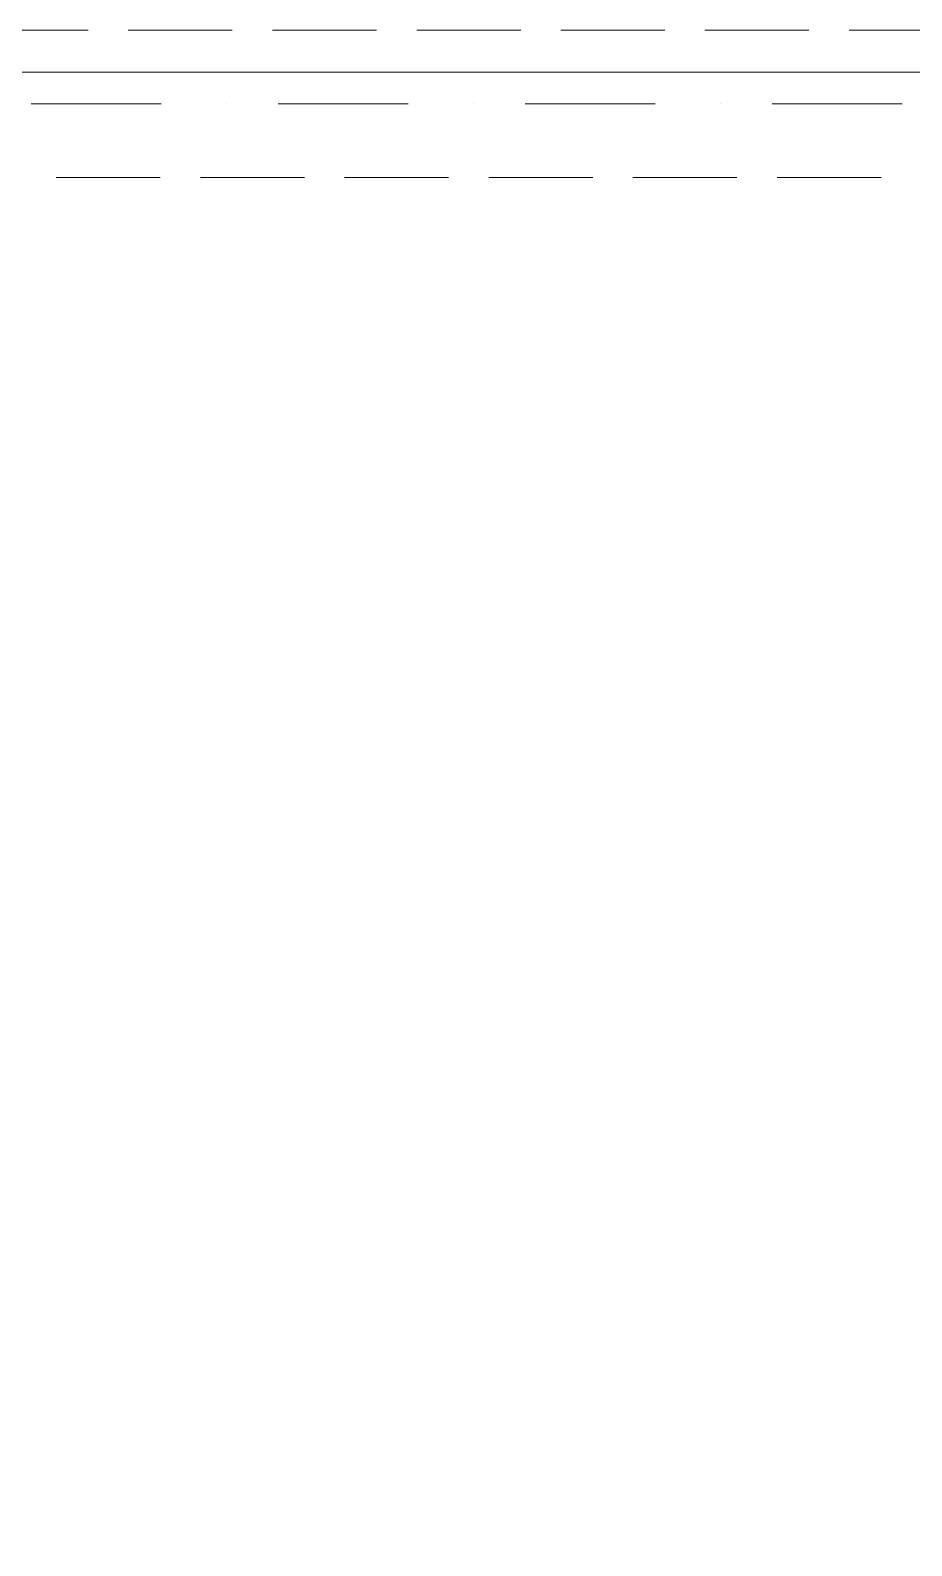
# Model space of a CAD drawing. Header units: inches. Extents: x 206002 to 410047, y 60394 to 83306.
# Drawn here: x 237783 to 238982, y 79249 to 81311 of the extents above; entities that cross this region are included whole.
import ezdxf

# ---------------------------------------------------------------- set-up
doc = ezdxf.new("R2010")
doc.units = ezdxf.units.IN
doc.header["$MEASUREMENT"] = 0
doc.layers.add('PDF_Structural - Bearing', color=7, linetype='Continuous')

msp = doc.modelspace()

# ---------------------------------------------------------------- linework, layer by layer
at = {"layer": 'PDF_Structural - Bearing', "lineweight": 18}
for points in [[(237719.9, 81311.3), (237861.4, 81311.3)], [(237916.1, 81311.3), (238057.5, 81311.3)], [(238112.2, 81311.3), (238253.7, 81311.3)], [(238308.4, 81311.3), (238449.9, 81311.3)], [(238504.5, 81311.3), (238646, 81311.3)], [(238700.6, 81311.3), (238842.1, 81311.3)], [(238896.7, 81311.3), (239038.2, 81311.3)], [(237818, 81110.8), (237959.5, 81110.8)], [(238014.1, 81110.8), (238155.6, 81110.8)], [(238210.2, 81110.8), (238351.8, 81110.8)], [(238406.4, 81110.8), (238547.9, 81110.8)], [(238602.6, 81110.8), (238744, 81110.8)], [(238798.7, 81110.8), (238940.2, 81110.8)]]:
    msp.add_lwpolyline(points, dxfattribs=at)
msp.add_lwpolyline([(271070.4, 74292.9), (240590.2, 74292.9), (240590.2, 81254.4), (237582.3, 81254.4), (237582.3, 74292.9), (207102.1, 74292.9), (207102.1, 65369.4), (216627.1, 65369.4), (216627.1, 63865.4), (261745.9, 63865.4), (261745.9, 65369.4), (271070.4, 65369.4)], close=True, dxfattribs=at)
at = {"layer": 'PDF_Structural - Bearing', "lineweight": 20}
for points in [[(237783.9, 81211), (237960.8, 81211)], [(238049.2, 81211), (238049.2, 81211)], [(238119.9, 81211), (238296.8, 81211)], [(238385.2, 81211), (238385.2, 81211)], [(238456, 81211), (238632.7, 81211)], [(238721.2, 81211), (238721.2, 81211)], [(238792, 81211), (238968.8, 81211)]]:
    msp.add_lwpolyline(points, dxfattribs=at)

doc.saveas('drawing.dxf')
